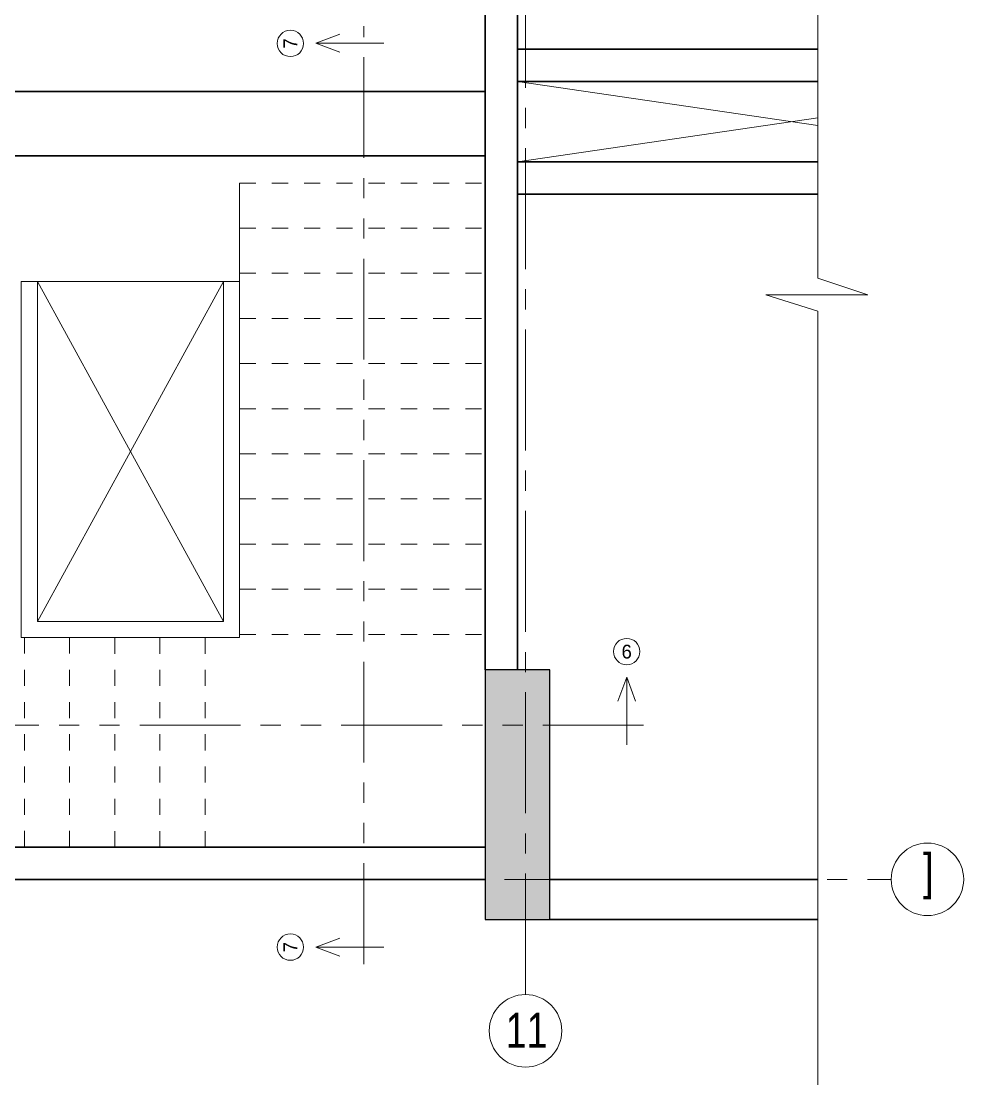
# Model space of a CAD drawing. Extents: x 752 to 1087, y 357 to 811.
# Drawn here: x 900.12 to 905.97, y 361.8 to 368.4 of the extents above; entities that cross this region are included whole.
import ezdxf
from ezdxf.enums import TextEntityAlignment as Align

# ---------------------------------------------------------------- set-up
doc = ezdxf.new("R2010")
doc.units = 0
doc.header["$MEASUREMENT"] = 0
for name, pattern in [('CENTER2', [1.125, 0.75, -0.125, 0.125, -0.125]), ('CENTERX2', [4, 2.5, -0.5, 0.5, -0.5]), ('DASHED2', [0.375, 0.25, -0.125]), ('PHANTOM', [2.5, 1.25, -0.25, 0.25, -0.25, 0.25, -0.25])]:
    doc.linetypes.add(name, pattern=pattern)
for name, color, linetype, lineweight in [('axis', 1, 'CENTERX2', 5), ('axis no.', 11, 'CONTINUOUS', 20), ('Beams', 2, 'CONTINUOUS', 30), ('Column', 6, 'CONTINUOUS', 25), ('hatch', 252, 'CONTINUOUS', 9), ('Layout', 7, 'CONTINUOUS', 20), ('Stairs Layout', 8, 'DASHED2', 13), ('UG-Section', 9, 'CONTINUOUS', 20), ('UG-SECTION-LINE', 1, 'CONTINUOUS', 13)]:
    doc.layers.add(name, color=color, linetype=linetype, lineweight=lineweight)
doc.styles.add('MONOTXT', font='sosa.shx')
doc.styles.add('SOSA2', font='SOSA.shx', dxfattribs={"width": 0.8})

msp = doc.modelspace()

# ---------------------------------------------------------------- hatches: boundary and pattern name
at = {"layer": 'hatch'}
msp.add_hatch(color=256, dxfattribs=at).paths.add_polyline_path([(903.0006, 362.8239), (903.4006, 362.8239), (903.4006, 364.3739), (903.0006, 364.3739)])

# ---------------------------------------------------------------- linework, layer by layer
at = {"layer": 'axis', "linetype": 'CENTER2'}
for p, q in [((903.2506, 362.3592), (903.2506, 371.3688)), ((896.3711, 363.0739), (905.5179, 363.0739))]:
    msp.add_line(p, q, dxfattribs=at)
at = {"layer": 'axis no.'}
for centre in [(905.7429, 363.0739), (903.2506, 362.1342)]:
    msp.add_circle(centre, 0.225, dxfattribs=at)
at = {"layer": 'Beams', "linetype": 'Continuous'}
for p, q in [((903.0006, 370.9739), (903.0007, 364.3739)), ((903.2006, 370.9739), (903.2007, 364.3739)), ((903.2007, 368.2239), (905.0627, 368.2239)), ((903.2007, 368.0239), (905.0627, 368.0239)), ((903.0006, 367.9613), (898.6006, 367.9613)), ((903.0006, 367.5613), (898.6006, 367.5613)), ((903.2007, 367.5239), (905.0627, 367.5239)), ((903.2007, 367.3239), (905.0627, 367.3239))]:
    msp.add_line(p, q, dxfattribs=at)
at = {"layer": 'Beams'}
for p, q in [((898.6756, 363.2739), (903.0006, 363.2739)), ((898.7006, 363.0739), (903.0006, 363.0739)), ((903.4006, 363.0739), (905.0627, 363.0739)), ((903.4006, 362.8239), (905.0627, 362.8239))]:
    msp.add_line(p, q, dxfattribs=at)
for points in [[(898.6756, 363.0739), (903.0006, 363.0739)], [(903.4006, 362.8239), (905.0627, 362.8239)]]:
    msp.add_lwpolyline(points, dxfattribs=at)
at = {"layer": 'Column'}
msp.add_lwpolyline([(903.0006, 362.8239), (903.4006, 362.8239), (903.4006, 364.3739), (903.0006, 364.3739)], close=True, dxfattribs=at)
at = {"layer": 'Layout', "linetype": 'Continuous'}
for p, q in [((905.0627, 367.75), (903.2007, 368.0239)), ((903.2007, 367.5239), (905.0627, 367.7977))]:
    msp.add_line(p, q, dxfattribs=at)
at = {"layer": 'Layout', "linetype": 'Continuous', "ltscale": 0.4}
for p, q in [((900.1236, 366.7819), (901.4778, 366.7819)), ((900.2235, 364.6739), (901.3778, 366.7819)), ((900.2236, 366.7819), (901.3778, 364.6736)), ((901.3778, 364.6736), (900.2235, 364.6739))]:
    msp.add_line(p, q, dxfattribs=at)
for points in [[(900.1236, 366.7819), (900.1235, 364.5739), (901.4778, 364.5736), (901.4778, 367.3936)], [(900.2236, 366.7819), (900.2235, 364.6739)], [(901.3778, 366.7819), (901.3778, 364.6736)]]:
    msp.add_lwpolyline(points, dxfattribs=at)
at = {"layer": 'Stairs Layout', "linetype": 'DASHED2', "ltscale": 0.4}
for p, q in [((901.4477, 367.5613), (903.0006, 367.5613)), ((901.4778, 367.3936), (903.0006, 367.3936)), ((901.4778, 367.1136), (903.0006, 367.1136)), ((901.4778, 366.8336), (903.0006, 366.8336)), ((901.4778, 366.5536), (903.0006, 366.5536)), ((901.4778, 366.2736), (903.0006, 366.2736)), ((901.4778, 365.9936), (903.0006, 365.9936)), ((901.4778, 365.7136), (903.0006, 365.7136)), ((901.4778, 365.4336), (903.0006, 365.4336)), ((901.4778, 365.1536), (903.0006, 365.1536)), ((901.4778, 364.8736), (903.0006, 364.8736)), ((900.1435, 364.5739), (900.1435, 363.2739)), ((900.4235, 364.5739), (900.4235, 363.2739)), ((900.7035, 364.5738), (900.7035, 363.2739)), ((900.9835, 364.5737), (900.9835, 363.2739)), ((901.2635, 364.5737), (901.2635, 363.2739)), ((901.4778, 364.5936), (903.0006, 364.5936))]:
    msp.add_line(p, q, dxfattribs=at)
at = {"layer": 'UG-Section', "ltscale": 0.008}
msp.add_lwpolyline([(905.0627, 361.7998), (905.0627, 366.5976), (904.7406, 366.7005), (905.3727, 366.7005), (905.0627, 366.8034), (905.0627, 371.5335)], dxfattribs=at)
at = {"layer": 'UG-SECTION-LINE', "linetype": 'PHANTOM', "ltscale": 0.5}
for points in [[(902.3717, 368.2616), (901.9501, 368.2616), (902.0996, 368.317)], [(902.2477, 362.5487), (902.2477, 368.3667)], [(901.9501, 368.2616), (902.0996, 368.2062)], [(903.8225, 364.1794), (903.8779, 364.3289), (903.9333, 364.1794)], [(903.8779, 364.3289), (903.8779, 363.9073)], [(903.9829, 364.0313), (897.7319, 364.0313)], [(902.0996, 362.7091), (901.9501, 362.6537), (902.0996, 362.5983)], [(901.9501, 362.6537), (902.3717, 362.6537)]]:
    msp.add_lwpolyline(points, dxfattribs=at)
at = {"layer": 'UG-SECTION-LINE', "linetype": 'Continuous', "ltscale": 0.002}
for centre in [(901.7923, 368.2596), (903.8779, 364.4867), (901.7923, 362.6537)]:
    msp.add_circle(centre, 0.0818, dxfattribs=at)

# ---------------------------------------------------------------- texts
at = {"layer": 'axis no.', "attachment_point": 5, "style": 'SOSA2'}
for s, insert, char_height in [(']', (905.7485, 363.0921), 0.2177), ('11', (903.2572, 362.1376), 0.21773)]:
    msp.add_mtext(s, dxfattribs=dict(at, insert=insert, char_height=char_height))
at = {"layer": 'UG-SECTION-LINE', "linetype": 'Continuous', "ltscale": 0.002, "style": 'MONOTXT'}
for p in [(901.7923, 368.2596), (901.7923, 362.6537)]:
    msp.add_text('7', height=0.0856, rotation=90, dxfattribs=at).set_placement(p, align=Align.MIDDLE)
msp.add_text('6', height=0.0856, dxfattribs=at).set_placement((903.8779, 364.4867), align=Align.MIDDLE)

doc.saveas('drawing.dxf')
